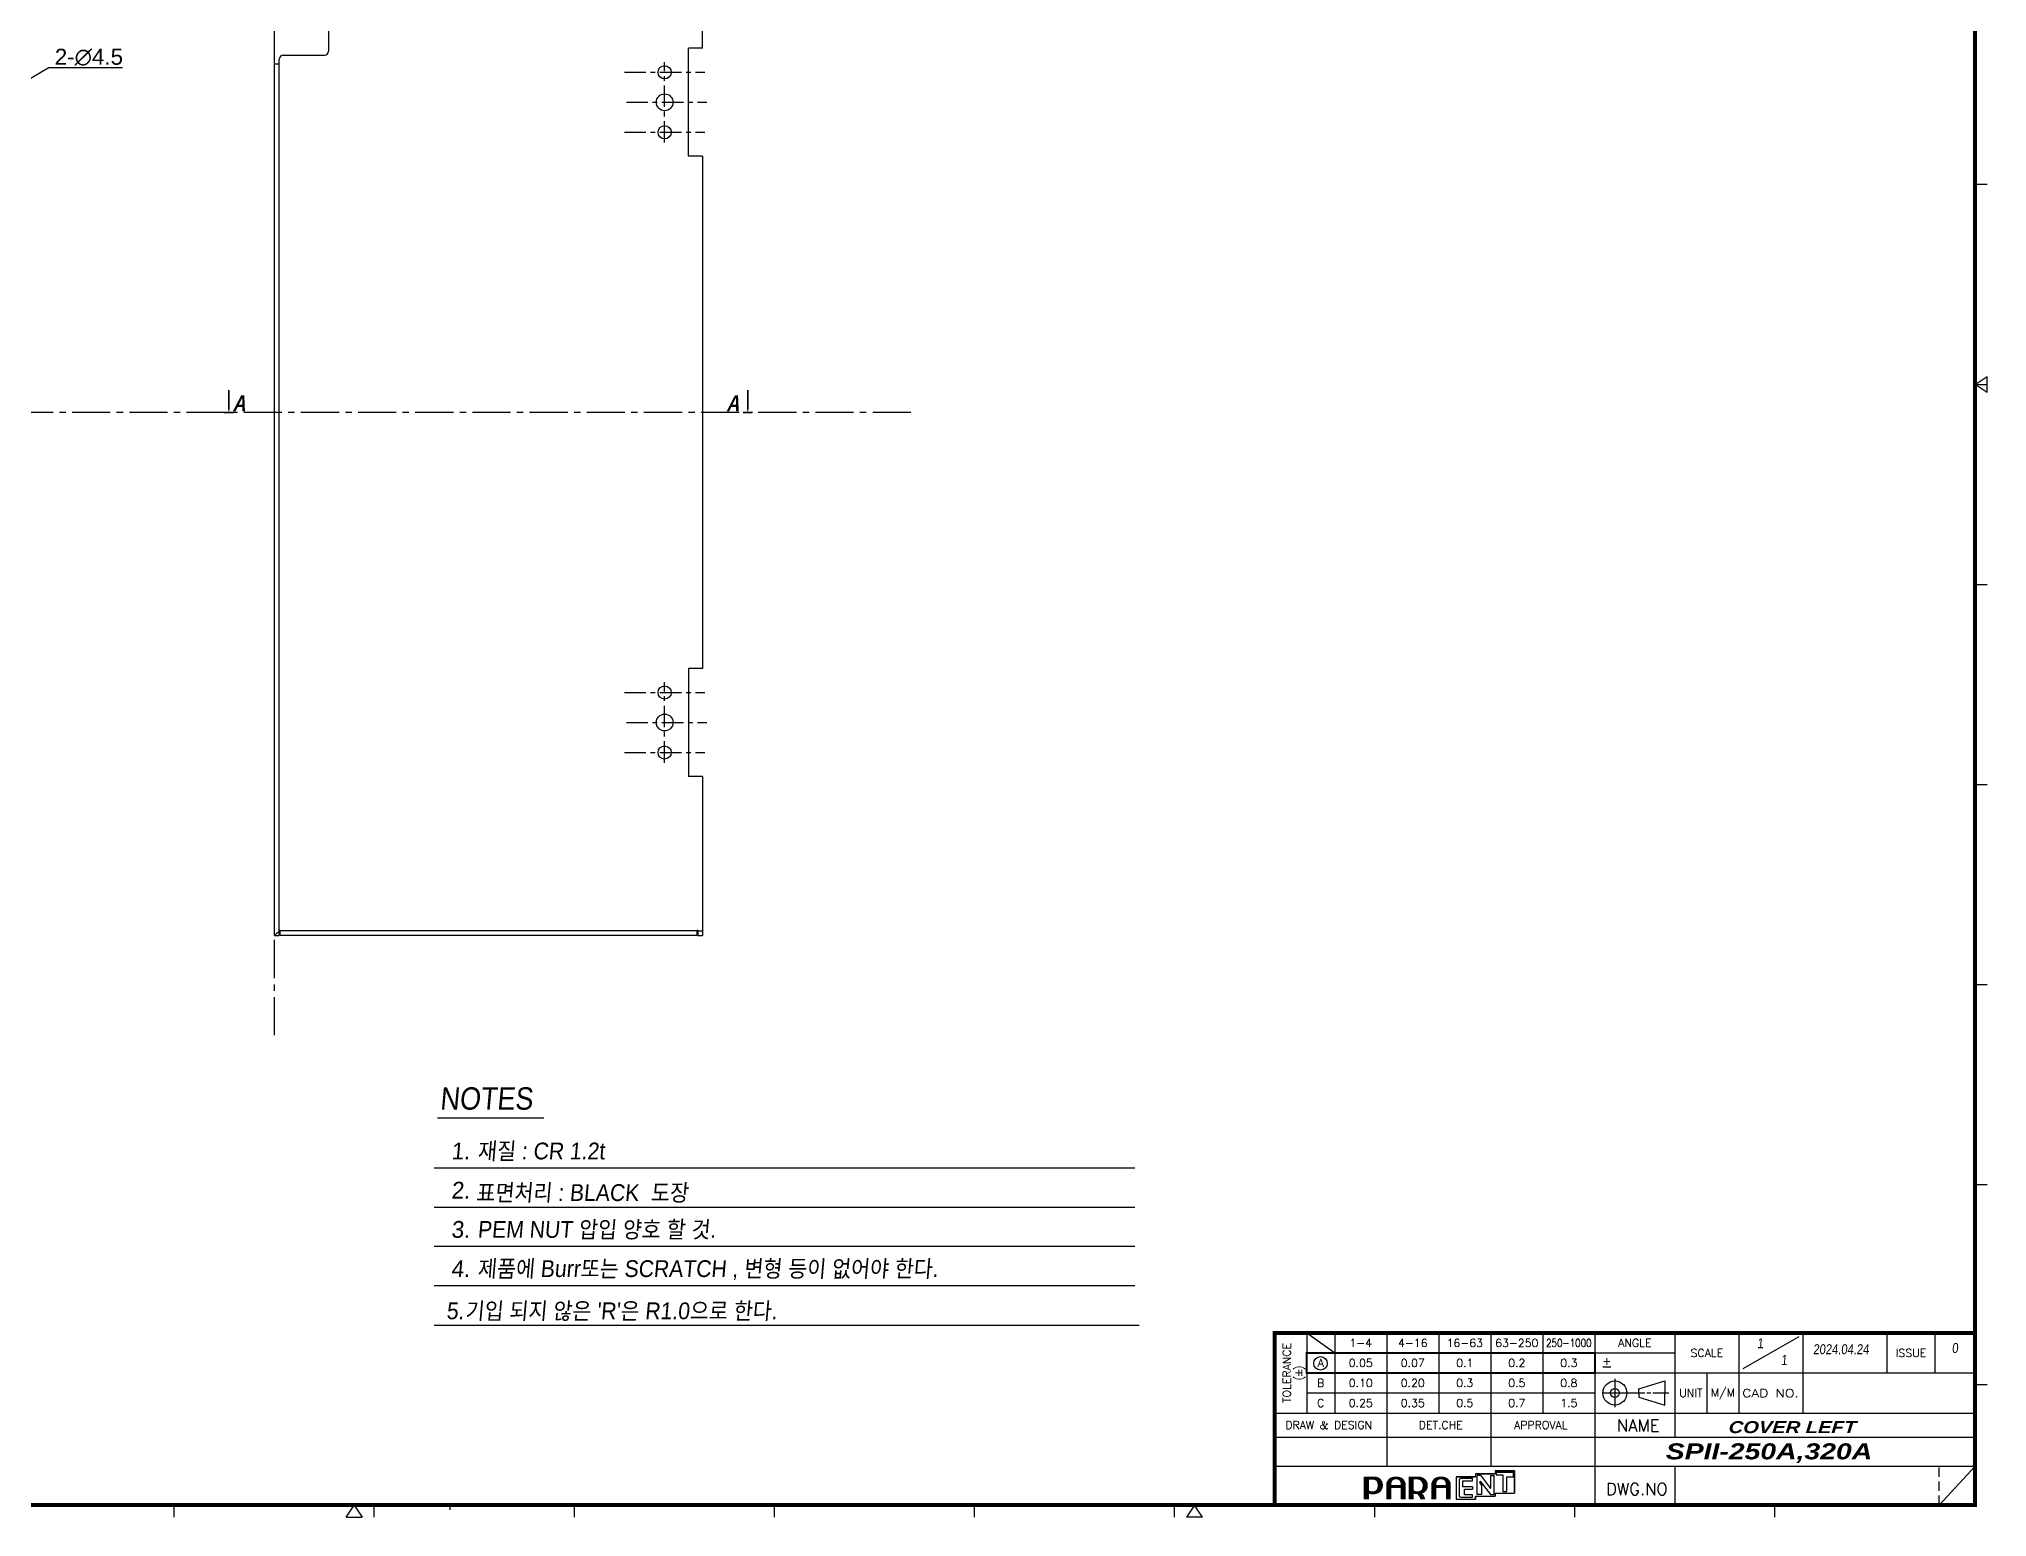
# Model space of a CAD drawing. Extents: x -425 to 6552, y -3049 to 3105.
# Drawn here: x 1769.6 to 2256.4, y -2568.5 to -2199.2 of the extents above; entities that cross this region are included whole.
import ezdxf
from ezdxf.enums import TextEntityAlignment as Align

# ---------------------------------------------------------------- set-up
doc = ezdxf.new("R2010")
doc.units = 0
doc.header["$PDMODE"] = 3
doc.header["$PDSIZE"] = 1.5
for name, pattern in [('CENTER', [17.8, 10.75, -2.35, 2.35, -2.35]), ('CENTER2', [28.575, 19.05, -3.175, 3.175, -3.175]), ('HIDDEN', [3.525, 2.35, -1.175])]:
    doc.linetypes.add(name, pattern=pattern)
doc.layers.get('0').update_dxf_attribs({"linetype": 'CONTINUOUS'})
doc.layers.get('DEFPOINTS').update_dxf_attribs({"linetype": 'CONTINUOUS'})
for name, color, linetype in [('2', 2, 'CONTINUOUS'), ('3', 112, 'CENTER'), ('CV', 6, 'CONTINUOUS'), ('DIM', 1, 'CONTINUOUS'), ('PANEL_LT-SPIDXF_CONTINUOUS', 7, 'CONTINUOUS')]:
    doc.layers.add(name, color=color, linetype=linetype)
doc.styles.add('A', font='GOTHIC.TTF')
doc.styles.add('HANGUL1', font='arial.ttf', dxfattribs={"width": 0.8, "oblique": 5, "height": 2.5})
doc.styles.add('N', font='arialbi.ttf', dxfattribs={"width": 0.8, "oblique": 5})
doc.styles.add('OMI-1', font='arial.ttf', dxfattribs={"oblique": 1})
doc.styles.add('SIM', font='simplex')
doc.dimstyles.new('1', dxfattribs={"dimtxt": 4, "dimasz": 2.5, "dimexe": 0.8, "dimexo": 0.3, "dimgap": 0.5, "dimtad": 1, "dimtoh": 1, "dimdec": 1, "dimzin": 0, "dimtxsty": 'OMI-1', "dimcen": 0, "dimclrd": 256, "dimclre": 256, "dimclrt": 256, "dimazin": 3, "dimtfac": 0.8, "dimtdec": 1, "dimtix": 1, "dimtmove": 0, "dimatfit": 3, "dimtolj": 1, "dimtzin": 0})

# ---------------------------------------------------------------- blocks, each defined once
blk = doc.blocks.new('*D9607')
at = {"layer": 'DEFPOINTS', "color": 0}
for p in [(1750.42, -2218.99), (1746.54, -2221.27)]:
    blk.add_point(p, dxfattribs=at)
at = {"layer": 'DIM'}
for p, q in [((1752.58, -2217.73), (1771.96, -2206.39)), ((1790.54, -2206.39), (1771.96, -2206.39)), ((1746.54, -2221.27), (1750.42, -2218.99)), ((1744.38, -2222.53), (1742.23, -2223.79))]:
    blk.add_line(p, q, dxfattribs=at)
for points in [[(1752.37, -2217.37), (1752.79, -2218.09), (1750.42, -2218.99)], [(1744.59, -2222.89), (1744.17, -2222.17), (1746.54, -2221.27)]]:
    blk.add_solid(points, dxfattribs=at)
at = {"layer": 'DIM', "insert": (1782.07, -2203.73), "char_height": 4, "attachment_point": 5, "style": 'OMI-1'}
blk.add_mtext('\\A1;\\A1;2-∅4.5', dxfattribs=at)

msp = doc.modelspace()

# ---------------------------------------------------------------- hatches: boundary and pattern name
h = msp.add_hatch(color=256)
edge = h.paths.add_edge_path()
edge.add_spline(control_points=[(2103.84, -2561.72), (2103.63, -2561.95), (2103.32, -2562.11), (2102.83, -2562.11), (2102.72, -2562.11), (2102.56, -2562.1), (2102.35, -2562.05), (2102.15, -2562.01), (2102.04, -2561.9), (2101.98, -2561.85), (2101.98, -2561.77), (2101.98, -2559.32), (2101.98, -2559.18), (2102.12, -2559.18), (2102.89, -2559.18), (2102.89, -2559.18), (2103.33, -2559.18), (2103.63, -2559.3), (2103.84, -2559.54), (2104.06, -2559.8), (2104.13, -2560.22), (2104.13, -2560.59), (2104.13, -2560.96), (2104.06, -2561.47), (2103.84, -2561.72)], knot_values=[0, 0, 0, 0, 1, 1, 1, 2, 2, 2, 3, 3, 3, 4, 4, 4, 5, 5, 5, 6, 6, 6, 7, 7, 7, 8, 8, 8, 8], degree=3, periodic=0)
edge = h.paths.add_edge_path(flags=16)
edge.add_spline(control_points=[(2102.93, -2558.42), (2102.93, -2558.42), (2100.86, -2558.42), (2100.86, -2558.42), (2100.86, -2558.42), (2100.66, -2558.42), (2100.66, -2558.42), (2100.66, -2558.42), (2100.66, -2564.07), (2100.66, -2564.07), (2100.66, -2564.07), (2101.98, -2564.07), (2101.98, -2564.07), (2101.98, -2564.07), (2101.98, -2562.89), (2101.98, -2562.7), (2102.11, -2562.75), (2102.29, -2562.84), (2102.89, -2562.85), (2103.53, -2562.87), (2104.45, -2562.66), (2104.86, -2562.17), (2105.25, -2561.68), (2105.46, -2561.16), (2105.46, -2560.59), (2105.46, -2559.93), (2105.23, -2559.37), (2104.78, -2558.93), (2104.34, -2558.48), (2103.72, -2558.42), (2102.93, -2558.42)], knot_values=[0, 0, 0, 0, 1, 1, 1, 2, 2, 2, 3, 3, 3, 4, 4, 4, 5, 5, 5, 6, 6, 6, 7, 7, 7, 8, 8, 8, 9, 9, 9, 10, 10, 10, 10], degree=3, periodic=0)
h = msp.add_hatch(color=256)
edge = h.paths.add_edge_path()
edge.add_spline(control_points=[(2109.93, -2560.56), (2109.78, -2560.56), (2107.53, -2560.56), (2107.52, -2560.56), (2107.52, -2560.56), (2107.52, -2560.53), (2107.52, -2560.53), (2107.52, -2560.22), (2107.61, -2559.69), (2107.8, -2559.47), (2107.97, -2559.27), (2108.29, -2559.09), (2108.7, -2559.09), (2109.12, -2559.09), (2109.4, -2559.22), (2109.61, -2559.43), (2109.82, -2559.64), (2109.93, -2560.22), (2109.93, -2560.53), (2109.93, -2560.53), (2109.93, -2560.55), (2109.93, -2560.56)], knot_values=[0, 0, 0, 0, 1, 1, 1, 2, 2, 2, 3, 3, 3, 4, 4, 4, 5, 5, 5, 6, 6, 6, 7, 7, 7, 7], degree=3, periodic=0)
edge = h.paths.add_edge_path(flags=16)
edge.add_spline(control_points=[(2108.7, -2558.42), (2107.81, -2558.42), (2107.24, -2558.65), (2106.85, -2559.1), (2106.47, -2559.54), (2106.28, -2559.92), (2106.28, -2560.46), (2106.28, -2560.46), (2106.28, -2564.07), (2106.28, -2564.07), (2106.28, -2564.07), (2107.52, -2564.07), (2107.52, -2564.07), (2107.52, -2564.07), (2107.52, -2562.37), (2107.52, -2561.27), (2107.53, -2561.27), (2109.78, -2561.27), (2109.93, -2561.27), (2109.93, -2561.42), (2109.93, -2564.07), (2109.93, -2564.07), (2109.93, -2564.07), (2111.16, -2564.07), (2111.16, -2564.07), (2111.16, -2564.07), (2111.16, -2560.46), (2111.16, -2560.46), (2111.16, -2559.92), (2110.97, -2559.54), (2110.6, -2559.1), (2110.21, -2558.65), (2109.6, -2558.42), (2108.7, -2558.42)], knot_values=[0, 0, 0, 0, 1, 1, 1, 2, 2, 2, 3, 3, 3, 4, 4, 4, 5, 5, 5, 6, 6, 6, 7, 7, 7, 8, 8, 8, 9, 9, 9, 10, 10, 10, 11, 11, 11, 11], degree=3, periodic=0)
h = msp.add_hatch(color=256)
edge = h.paths.add_edge_path()
edge.add_spline(control_points=[(2115.03, -2561.77), (2114.78, -2562.01), (2114.46, -2562.13), (2114.02, -2562.13), (2113.9, -2562.13), (2113.74, -2562.11), (2113.6, -2562.06), (2113.46, -2562.01), (2113.19, -2561.87), (2113.16, -2561.83), (2113.16, -2561.75), (2113.16, -2559.28), (2113.16, -2559.14), (2113.29, -2559.14), (2114.14, -2559.14), (2114.14, -2559.14), (2114.53, -2559.14), (2114.76, -2559.34), (2115.01, -2559.59), (2115.26, -2559.85), (2115.38, -2560.26), (2115.38, -2560.61), (2115.38, -2560.99), (2115.29, -2561.53), (2115.03, -2561.77)], knot_values=[0, 0, 0, 0, 1, 1, 1, 2, 2, 2, 3, 3, 3, 4, 4, 4, 5, 5, 5, 6, 6, 6, 7, 7, 7, 8, 8, 8, 8], degree=3, periodic=0)
edge = h.paths.add_edge_path(flags=16)
edge.add_spline(control_points=[(2114.18, -2558.42), (2114.18, -2558.42), (2112.11, -2558.42), (2112.11, -2558.42), (2112.11, -2558.42), (2111.91, -2558.42), (2111.91, -2558.42), (2111.91, -2558.42), (2111.91, -2564.07), (2111.91, -2564.07), (2111.91, -2564.07), (2113.16, -2564.07), (2113.16, -2564.07), (2113.16, -2564.07), (2113.16, -2562.84), (2113.16, -2562.66), (2113.3, -2562.7), (2113.43, -2562.73), (2113.55, -2562.76), (2113.55, -2562.76), (2113.94, -2562.81), (2114.04, -2562.82), (2114.24, -2562.96), (2114.41, -2563.24), (2114.53, -2563.43), (2114.66, -2563.63), (2114.82, -2564.07), (2114.82, -2564.07), (2114.82, -2564.07), (2116.01, -2564.07), (2116.01, -2564.07), (2116.01, -2564.07), (2115.84, -2563.41), (2115.68, -2563.14), (2115.58, -2562.99), (2115.44, -2562.83), (2115.26, -2562.67), (2115.62, -2562.51), (2115.97, -2562.29), (2116.22, -2562), (2116.54, -2561.62), (2116.67, -2561.15), (2116.67, -2560.62), (2116.67, -2559.91), (2116.47, -2559.49), (2116.01, -2559.06), (2115.56, -2558.63), (2114.94, -2558.42), (2114.18, -2558.42)], knot_values=[0, 0, 0, 0, 1, 1, 1, 2, 2, 2, 3, 3, 3, 4, 4, 4, 5, 5, 5, 6, 6, 6, 7, 7, 7, 8, 8, 8, 9, 9, 9, 10, 10, 10, 11, 11, 11, 12, 12, 12, 13, 13, 13, 14, 14, 14, 15, 15, 15, 16, 16, 16, 16], degree=3, periodic=0)
h = msp.add_hatch(color=256)
edge = h.paths.add_edge_path()
edge.add_spline(control_points=[(2121.18, -2560.56), (2121.03, -2560.56), (2118.78, -2560.56), (2118.77, -2560.56), (2118.77, -2560.56), (2118.77, -2560.53), (2118.77, -2560.53), (2118.77, -2560.22), (2118.86, -2559.69), (2119.05, -2559.47), (2119.22, -2559.27), (2119.54, -2559.09), (2119.95, -2559.09), (2120.37, -2559.09), (2120.65, -2559.22), (2120.86, -2559.43), (2121.07, -2559.64), (2121.18, -2560.22), (2121.18, -2560.53), (2121.18, -2560.53), (2121.18, -2560.55), (2121.18, -2560.56)], knot_values=[0, 0, 0, 0, 1, 1, 1, 2, 2, 2, 3, 3, 3, 4, 4, 4, 5, 5, 5, 6, 6, 6, 7, 7, 7, 7], degree=3, periodic=0)
edge = h.paths.add_edge_path(flags=16)
edge.add_spline(control_points=[(2119.95, -2558.42), (2119.06, -2558.42), (2118.49, -2558.65), (2118.1, -2559.1), (2117.72, -2559.54), (2117.53, -2559.92), (2117.53, -2560.46), (2117.53, -2560.46), (2117.53, -2564.07), (2117.53, -2564.07), (2117.53, -2564.07), (2118.77, -2564.07), (2118.77, -2564.07), (2118.77, -2564.07), (2118.77, -2562.37), (2118.77, -2561.27), (2118.78, -2561.27), (2121.03, -2561.27), (2121.18, -2561.27), (2121.18, -2561.42), (2121.18, -2564.07), (2121.18, -2564.07), (2121.18, -2564.07), (2122.41, -2564.07), (2122.41, -2564.07), (2122.41, -2564.07), (2122.41, -2560.46), (2122.41, -2560.46), (2122.41, -2559.92), (2122.22, -2559.54), (2121.85, -2559.1), (2121.46, -2558.65), (2120.85, -2558.42), (2119.95, -2558.42)], knot_values=[0, 0, 0, 0, 1, 1, 1, 2, 2, 2, 3, 3, 3, 4, 4, 4, 5, 5, 5, 6, 6, 6, 7, 7, 7, 8, 8, 8, 9, 9, 9, 10, 10, 10, 11, 11, 11, 11], degree=3, periodic=0)

# ---------------------------------------------------------------- linework, layer by layer
for p, q in [((2256.41, -2235.53), (2253.41, -2235.53)), ((2253.41, -2285.53), (2256.41, -2283.53)), ((2253.41, -2285.53), (2256.41, -2285.53)), ((2256.41, -2287.53), (2253.41, -2285.53)), ((2256.41, -2287.53), (2256.41, -2283.53)), ((2256.41, -2335.53), (2253.41, -2335.53)), ((2256.41, -2385.53), (2253.41, -2385.53)), ((2256.41, -2435.53), (2253.41, -2435.53)), ((1868.38, -2481.25), (2043.49, -2481.25)), ((2256.41, -2485.53), (2253.41, -2485.53)), ((1868.38, -2491.05), (2043.49, -2491.05)), ((1868.38, -2500.85), (2043.49, -2500.85)), ((1868.38, -2510.65), (2043.49, -2510.65)), ((1868.38, -2520.6), (2044.52, -2520.6)), ((2086.41, -2522.53), (2093.41, -2527.53)), ((2086.41, -2522.53), (2086.41, -2542.53)), ((2093.41, -2522.53), (2093.41, -2542.53)), ((2106.41, -2522.53), (2106.41, -2542.53)), ((2119.41, -2522.53), (2119.41, -2542.53)), ((2132.41, -2522.53), (2132.41, -2555.8)), ((2145.41, -2522.53), (2145.41, -2542.53)), ((2158.41, -2522.53), (2158.41, -2565.53)), ((2178.41, -2522.53), (2178.41, -2548.53)), ((2194.41, -2522.53), (2194.41, -2542.53)), ((2209.41, -2523.53), (2195.41, -2531.53)), ((2210.41, -2522.53), (2210.41, -2542.53)), ((2231.41, -2522.53), (2231.41, -2532.53)), ((2243.41, -2532.53), (2243.41, -2522.53)), ((2086.41, -2527.53), (2178.41, -2527.53)), ((2160.41, -2531.03), (2162.41, -2531.03)), ((2086.41, -2532.53), (2253.41, -2532.53)), ((2163.41, -2534.03), (2163.41, -2541.03)), ((2169.41, -2536.53), (2175.91, -2534.53)), ((2175.91, -2534.53), (2175.91, -2537.53)), ((2186.41, -2532.53), (2186.41, -2542.53)), ((2256.41, -2535.53), (2253.41, -2535.53)), ((2086.41, -2537.53), (2158.41, -2537.53)), ((2160.41, -2537.53), (2170.91, -2537.53)), ((2169.41, -2537.53), (2169.41, -2536.53)), ((2169.41, -2537.53), (2169.41, -2538.53)), ((2169.41, -2538.53), (2175.91, -2540.53)), ((2171.41, -2537.53), (2172.41, -2537.53)), ((2172.91, -2537.53), (2176.91, -2537.53)), ((2175.91, -2540.53), (2175.91, -2537.53)), ((2078.41, -2542.53), (2253.41, -2542.53)), ((2106.41, -2542.53), (2106.41, -2555.8)), ((2078.41, -2548.53), (2158.41, -2548.53)), ((2158.41, -2548.53), (2253.41, -2548.53)), ((2078.41, -2555.8), (2253.41, -2555.8)), ((2128.62, -2558.44), (2123.74, -2558.44)), ((2123.74, -2558.44), (2123.74, -2564.07)), ((2124.5, -2559.31), (2124.51, -2563.2)), ((2127.85, -2558.92), (2124.9, -2558.91)), ((2125.45, -2560.96), (2125.45, -2559.5)), ((2125.45, -2559.5), (2127.85, -2559.5)), ((2127.85, -2559.5), (2127.85, -2558.92)), ((2133.49, -2557.69), (2128.62, -2557.69)), ((2128.62, -2557.69), (2128.62, -2558.44)), ((2128.9, -2558.47), (2128.9, -2562.87)), ((2129.3, -2558.07), (2129.87, -2558.07)), ((2129.76, -2559.55), (2132.35, -2562.88)), ((2129.76, -2560.16), (2129.76, -2559.55)), ((2129.76, -2560.16), (2130.06, -2560.54)), ((2129.87, -2558.07), (2132.37, -2561.37)), ((2132.36, -2558.14), (2133.21, -2558.14)), ((2132.36, -2558.14), (2132.37, -2561.37)), ((2133.21, -2558.14), (2133.21, -2562.87)), ((2138.37, -2556.94), (2133.49, -2556.94)), ((2133.49, -2556.94), (2133.49, -2557.69)), ((2138.07, -2557.36), (2133.79, -2557.36)), ((2133.79, -2557.36), (2133.79, -2557.96)), ((2133.79, -2557.96), (2135.42, -2557.97)), ((2135.42, -2557.97), (2135.43, -2562.15)), ((2136.42, -2562.15), (2136.43, -2558.52)), ((2136.43, -2558.52), (2138.07, -2558.52)), ((2138.07, -2558.52), (2138.07, -2557.36)), ((2138.37, -2562.57), (2138.37, -2556.94)), ((2178.41, -2555.8), (2178.41, -2565.53)), ((2244.41, -2565.53), (2253.41, -2555.8)), ((2123.74, -2564.07), (2128.62, -2564.07)), ((2124.91, -2563.59), (2127.85, -2563.59)), ((2127.85, -2560.96), (2125.45, -2560.96)), ((2125.85, -2563), (2125.85, -2561.55)), ((2125.85, -2561.55), (2127.85, -2561.55)), ((2127.85, -2563), (2125.85, -2563)), ((2127.85, -2560.96), (2127.85, -2561.55)), ((2127.85, -2563.59), (2127.85, -2563)), ((2128.62, -2564.07), (2128.62, -2563.32)), ((2128.62, -2563.32), (2133.49, -2563.32)), ((2130.07, -2562.87), (2128.9, -2562.87)), ((2130.06, -2560.54), (2130.07, -2562.87)), ((2132.35, -2562.88), (2133.21, -2562.87)), ((2133.49, -2563.32), (2133.49, -2562.57)), ((2133.49, -2562.57), (2138.37, -2562.57)), ((2135.43, -2562.15), (2136.42, -2562.15)), ((1803.41, -2568.53), (1803.41, -2565.53)), ((1846.41, -2568.53), (1848.41, -2565.53)), ((1846.41, -2568.53), (1850.41, -2568.53)), ((1848.41, -2565.53), (1850.41, -2568.53)), ((1853.41, -2568.53), (1853.41, -2565.53)), ((1903.41, -2568.53), (1903.41, -2565.53)), ((1953.41, -2568.53), (1953.41, -2565.53)), ((2003.41, -2568.53), (2003.41, -2565.53)), ((2053.41, -2568.53), (2053.41, -2565.53)), ((2058.41, -2565.53), (2056.41, -2568.53)), ((2060.41, -2568.53), (2056.41, -2568.53)), ((2060.41, -2568.53), (2058.41, -2565.53)), ((2103.41, -2568.53), (2103.41, -2565.53)), ((2153.41, -2568.53), (2153.41, -2565.53)), ((2203.41, -2568.53), (2203.41, -2565.53))]:
    msp.add_line(p, q)
at = {"color": 3}
for p, q in [((2123.74, -2558.44), (2123.74, -2564.07)), ((2123.74, -2558.44), (2128.62, -2558.44)), ((2128.62, -2557.69), (2128.62, -2558.44)), ((2128.62, -2557.69), (2133.49, -2557.69)), ((2133.49, -2556.94), (2133.49, -2557.69)), ((2133.49, -2556.94), (2138.37, -2556.94)), ((2138.37, -2556.94), (2138.37, -2562.57)), ((2123.74, -2564.07), (2128.62, -2564.07)), ((2128.62, -2563.32), (2128.62, -2564.07)), ((2128.62, -2563.32), (2133.49, -2563.32)), ((2133.49, -2562.57), (2133.49, -2563.32)), ((2133.49, -2562.57), (2138.37, -2562.57))]:
    msp.add_line(p, q, dxfattribs=at)
at = {"linetype": 'HIDDEN'}
msp.add_line((2244.41, -2565.53), (2244.41, -2555.8), dxfattribs=at)
at = {"const_width": 1}
msp.add_lwpolyline([(2253.41, -2015.53), (1453.41, -2015.53), (1453.41, -2565.53), (2253.41, -2565.53)], close=True, dxfattribs=at)
for points, const_width in [([(2078.41, -2565.53), (2078.41, -2522.53), (2253.41, -2522.53)], 1), ([(2086.41, -2527.53), (2158.41, -2527.53), (2158.41, -2532.53), (2086.41, -2532.53), (2086.41, -2527.53)], 0.5)]:
    msp.add_lwpolyline(points, dxfattribs=dict(const_width=const_width))
for centre, radius in [((2089.86, -2530.13), 1.69), ((2163.41, -2537.53), 3), ((2163.41, -2537.53), 1.12)]:
    msp.add_circle(centre, radius)
for centre, start, end in [((2124.9, -2559.31), 89.9532, 180.0946), ((2129.3, -2558.47), 90.2374, 180), ((2124.91, -2563.19), 180.0946, 270.0249)]:
    msp.add_arc(centre, 0.4, start, end)
at = {"layer": '2'}
msp.add_lwpolyline([(1869.22, -2468.76), (1895.82, -2468.76)], dxfattribs=at)
at = {"layer": '3', "linetype": 'CENTER2', "ltscale": 0.5}
for p, q in [((1828.47, -2448.12), (1828.47, -2071.21)), ((1987.48, -2292.48), (1481.84, -2292.48))]:
    msp.add_line(p, q, dxfattribs=at)
at = {"layer": '3', "linetype": 'CENTER', "ltscale": 0.5}
for p, q in [((1925.97, -2225.04), (1925.97, -2204.92)), ((1915.91, -2207.48), (1936.04, -2207.48)), ((1916.41, -2214.98), (1936.54, -2214.98)), ((1915.91, -2222.48), (1936.04, -2222.48)), ((1925.97, -2380.04), (1925.97, -2359.92)), ((1915.91, -2362.48), (1936.04, -2362.48)), ((1916.41, -2369.98), (1936.54, -2369.98)), ((1915.91, -2377.48), (1936.04, -2377.48)), ((1872.27, -2565.53), (1872.27, -2566.72))]:
    msp.add_line(p, q, dxfattribs=at)
at = {"layer": 'CV', "color": 6}
for points in [[(1817.07, -2292.48, 0, 1.6, 0), (1817.07, -2289.28, 0.4, 0.4, 0), (1817.07, -2286.88, 0.4, 0.4, 0)], [(1946.74, -2292.48, 0, 1.6, 0), (1946.74, -2289.28, 0.4, 0.4, 0), (1946.74, -2286.88, 0.4, 0.4, 0)]]:
    msp.add_lwpolyline(points, format="xyseb", dxfattribs=at)
at = {"layer": 'CV', "color": 6, "const_width": 0.4}
for points in [[(1818.27, -2292.48), (1815.87, -2292.48)], [(1947.94, -2292.48), (1945.54, -2292.48)]]:
    msp.add_lwpolyline(points, dxfattribs=at)
at = {"layer": 'PANEL_LT-SPIDXF_CONTINUOUS', "color": 7, "linetype": 'CONTINUOUS'}
for p, q in [((1841.97, -2164.13), (1841.97, -2202.23)), ((1935.47, -2201.48), (1935.47, -2161.73)), ((1829.67, -2423.23), (1829.67, -2204.23)), ((1830.67, -2203.23), (1840.97, -2203.23)), ((1931.97, -2228.48), (1931.97, -2201.48)), ((1935.47, -2201.48), (1931.97, -2201.48)), ((1828.47, -2423.23), (1828.47, -2205.33)), ((1828.47, -2205.33), (1829.67, -2205.33)), ((1935.47, -2228.48), (1931.97, -2228.48)), ((1935.47, -2228.48), (1935.47, -2356.48)), ((1935.47, -2356.48), (1931.97, -2356.48)), ((1931.97, -2356.48), (1931.97, -2383.48)), ((1935.47, -2383.48), (1931.97, -2383.48)), ((1935.47, -2383.48), (1935.47, -2423.23)), ((1828.47, -2423.23), (1829.67, -2423.23)), ((1829.87, -2421.93), (1829.67, -2421.93)), ((1829.87, -2423.23), (1829.87, -2421.93)), ((1934.07, -2422.03), (1829.87, -2422.03)), ((1934.07, -2423.23), (1829.87, -2423.23)), ((1934.07, -2421.83), (1934.27, -2421.83)), ((1934.07, -2423.23), (1934.07, -2421.83)), ((1934.27, -2421.83), (1934.27, -2423.23)), ((1934.27, -2422.03), (1935.47, -2422.03)), ((1934.27, -2423.23), (1935.47, -2423.23))]:
    msp.add_line(p, q, dxfattribs=at)
for centre, radius in [((1925.97, -2207.48), 1.65), ((1925.97, -2214.98), 2.1), ((1925.97, -2222.48), 1.65), ((1925.97, -2362.48), 1.65), ((1925.97, -2369.98), 2.1), ((1925.97, -2377.48), 1.65)]:
    msp.add_circle(centre, radius, dxfattribs=at)
for centre, start, end in [((1830.67, -2204.23), 90, 180), ((1840.97, -2202.23), 270, 0)]:
    msp.add_arc(centre, 1, start, end, dxfattribs=at)
msp.add_open_spline([(1828.47, -2423.23), (1828.47, -2423.23), (1828.49, -2423.22), (1828.51, -2423.19), (1828.55, -2423.15), (1828.6, -2423.1), (1828.67, -2423.04), (1828.77, -2422.94), (1828.91, -2422.8), (1829.09, -2422.62), (1829.28, -2422.43), (1829.47, -2422.23), (1829.61, -2422.1), (1829.67, -2422.03)], degree=3, knots=[0, 0, 0, 0, 0.007764, 0.02825, 0.061288, 0.105424, 0.158437, 0.218502, 0.35474, 0.505852, 0.666167, 0.831858, 1, 1, 1, 1], dxfattribs=at)

# ---------------------------------------------------------------- texts
at = {"oblique": 5}
for s, height, style, width, p in [('NOTES', 5.6, 'A', 0.9, (1869.78, -2466.73)), ('재질 : CR 1.2t', 4.2, 'HANGUL1', 0.9, (1879.19, -2479.15)), ('표면처리 : BLACK  도장', 4.2, 'HANGUL1', 0.9, (1878.8, -2489.55)), ('PEM NUT 압입 양호 할 것.', 4.2, 'HANGUL1', 0.9, (1879.19, -2498.75)), ('제품에 Burr또는 SCRATCH , 변형 등이 없어야 한다.', 4.2, 'HANGUL1', 0.9, (1879.19, -2508.55)), ('5.', 4.2, 'HANGUL1', 0.9, (1871.41, -2519.1)), ("기입 되지 않은 'R'은 R1.0으로 한다.", 4.2, 'HANGUL1', 0.9, (1876.1, -2519.1)), ('1', 2.5, 'OMI-1', 0.8, (2198.97, -2526.34)), ('1', 2.5, 'OMI-1', 0.8, (2204.92, -2530.52)), ('COVER LEFT', 3, 'N', 1.2, (2191.75, -2547.56))]:
    msp.add_text(s, height=height, dxfattribs=dict(at, style=style, width=width)).set_placement(p)
at = {"style": 'A', "oblique": 5}
for s, p in [('1.', (1872.62, -2479.15)), ('2.', (1872.62, -2488.95)), ('3.', (1872.62, -2498.75)), ('4.', (1872.62, -2508.55))]:
    msp.add_text(s, height=4.2, dxfattribs=at).set_placement(p)
at = {"style": 'SIM'}
for s, p in [('TOLERANCE', (2082.41, -2532.53)), ('( )', (2085.41, -2532.53)), ('-', (2086.05, -2532.5))]:
    msp.add_text(s, height=2, rotation=90, dxfattribs=at).set_placement(p, align=Align.CENTER)
for s, height, p in [('1-4', 2, (2099.91, -2525.03)), ('4-16', 2, (2112.91, -2525.03)), ('16-63', 2, (2125.91, -2525.03)), ('63-250', 2, (2138.91, -2525.03)), ('ANGLE', 2, (2168.41, -2525.03)), ('A', 2, (2089.91, -2530.03)), ('0.05', 2, (2099.91, -2530.03)), ('0.07', 2, (2112.91, -2530.03)), ('0.1', 2, (2125.91, -2530.03)), ('0.2', 2, (2138.91, -2530.03)), ('0.3', 2, (2151.91, -2530.03)), ('SCALE', 2, (2186.41, -2527.53)), ('ISSUE', 2, (2237.41, -2527.53)), ('B', 2, (2089.91, -2535.03)), ('0.10', 2, (2099.91, -2535.03)), ('0.20', 2, (2112.91, -2535.03)), ('0.3', 2, (2125.91, -2535.03)), ('0.5', 2, (2138.91, -2535.03)), ('0.8', 2, (2151.91, -2535.03)), ('M/M', 2, (2190.41, -2537.53)), ('C', 2, (2089.91, -2540.03)), ('0.25', 2, (2099.91, -2540.03)), ('0.35', 2, (2112.91, -2540.03)), ('0.5', 2, (2125.91, -2540.03)), ('0.7', 2, (2138.91, -2540.03)), ('1.5', 2, (2151.91, -2540.03)), ('UNIT', 2, (2182.41, -2537.53)), ('DRAW & DESIGN', 2, (2091.91, -2545.53)), ('DET.CHE', 2, (2119.91, -2545.53)), ('APPROVAL', 2, (2144.91, -2545.53)), ('NAME', 3, (2169.26, -2545.68)), ('DWG.NO', 3, (2168.91, -2561.53))]:
    msp.add_text(s, height=height, dxfattribs=at).set_placement(p, align=Align.MIDDLE)
at = {"style": 'SIM', "width": 0.8}
msp.add_text('250-1000', height=2, dxfattribs=at).set_placement((2151.91, -2525.03), align=Align.MIDDLE)
at = {"style": 'OMI-1', "oblique": 5, "width": 0.8}
for s, p in [('2024.04.24', (2219.92, -2527.84)), ('0', (2248.41, -2527.53))]:
    msp.add_text(s, height=2.5, dxfattribs=at).set_placement(p, align=Align.CENTER)
at = {"style": 'SIM'}
msp.add_text('+', height=2, dxfattribs=at).set_placement((2161.41, -2530.53), align=Align.CENTER)
msp.add_text('+', height=2, rotation=90, dxfattribs=at).set_placement((2084.31, -2532.5), align=Align.MIDDLE)
for s, height, style, width, p, p2 in [('CAD NO.', 2, 'SIM', 1.148815, (2195.25, -2538.57), (2209.37, -2538.57)), ('SPII-250A,320A', 4, 'N', 1.267671, (2176.14, -2554.11), (2227.72, -2554.11))]:
    msp.add_text(s, height=height, dxfattribs=dict(style=style, width=width)).set_placement(p, p2, align=Align.FIT)
at = {"layer": 'CV', "color": 6, "char_height": 4, "attachment_point": 5, "style": 'N'}
for insert in [(1819.81, -2290.18), (1943.19, -2290.18)]:
    msp.add_mtext('A', dxfattribs=dict(at, insert=insert))

# ---------------------------------------------------------------- dimensions: what is measured, and where the dimension line sits
at = {"layer": 'DIM'}
dim = msp.add_diameter_dim_2p(p1=(1746.54, -2221.27), p2=(1750.42, -2218.99), text='\\A1;2-<>', dimstyle='1', override={"dimtxsty": 'OMI-1'}, dxfattribs=at)
dim.commit()
dim.dimension.update_dxf_attribs({"geometry": '*D9607', "text_midpoint": (1782.07, -2206.39), "dimtype": 163})

doc.saveas('drawing.dxf')
